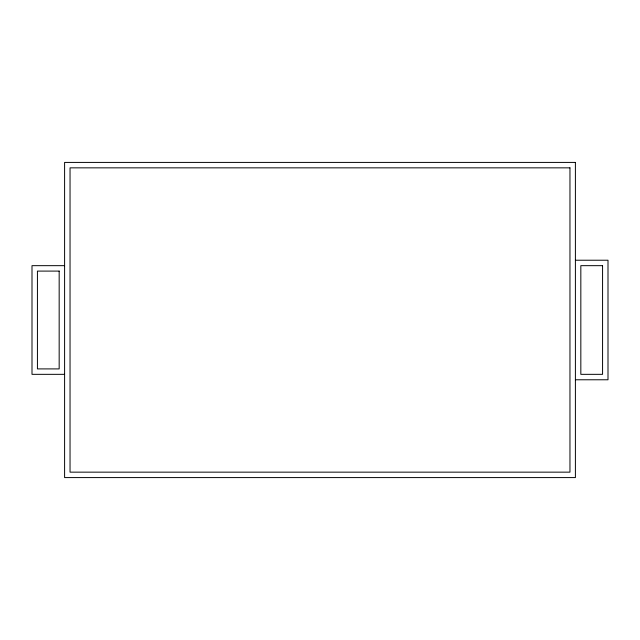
<?xml version="1.0" encoding="UTF-8"?>
<svg xmlns="http://www.w3.org/2000/svg" width="640" height="640" viewBox="0 0 640 640"><rect width="100%" height="100%" fill="white"/><g stroke="black" fill="none" stroke-linecap="round" stroke-linejoin="round"><path stroke-width="0.96" d="M575.4 260.224L608 260.224L608 379.776L575.4 379.776M64.6 265.664L32 265.664L32 374.336L64.6 374.336M575.4 162.416L64.6 162.416L64.6 477.584L575.4 477.584L575.4 162.416M569.96 167.848L70.04 167.848L70.04 472.152L569.96 472.152L569.96 167.848M602.568 265.664L580.832 265.664L580.832 374.336L602.568 374.336L602.568 265.664M59.168 271.096L37.432 271.096L37.432 368.904L59.168 368.904L59.168 271.096"/></g></svg>
